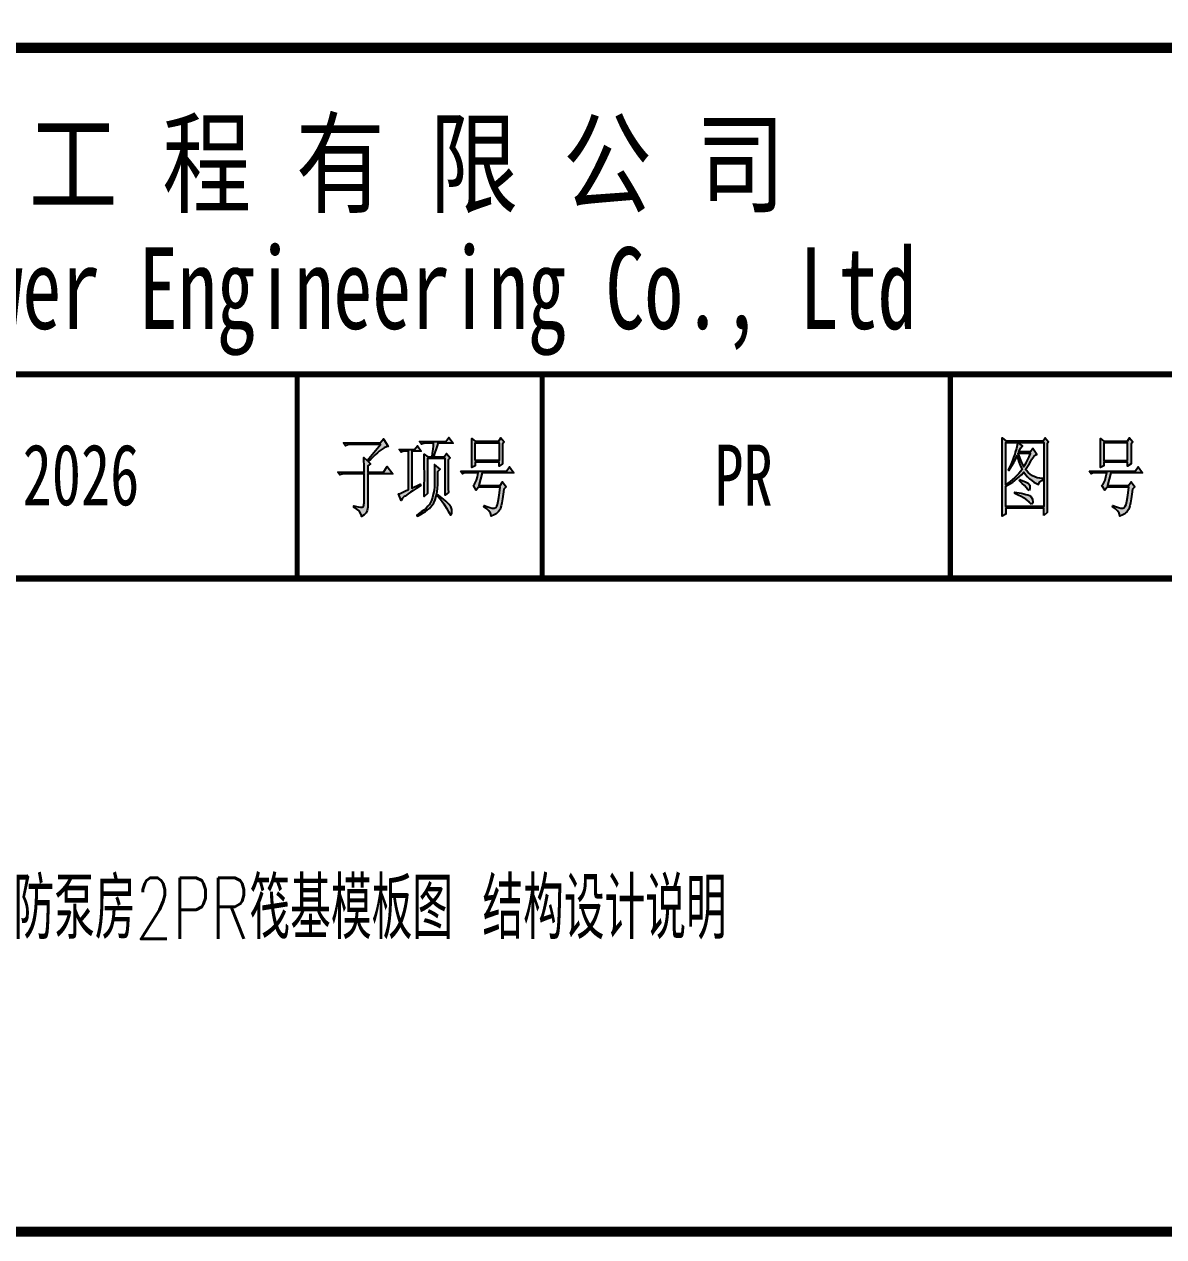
# Model space of a CAD drawing. Extents: x 214073 to 274589, y -287361 to -130190.
# Drawn here: x 223330 to 226122, y -144873 to -141903 of the extents above; entities that cross this region are included whole.
import ezdxf

# ---------------------------------------------------------------- set-up
doc = ezdxf.new("R2010")
doc.units = 0
doc.header["$LTSCALE"] = 500
doc.header["$MEASUREMENT"] = 0
doc.layers.get('0').update_dxf_attribs({"linetype": 'CONTINUOUS'})
doc.layers.add('1', color=7, linetype='CONTINUOUS')
doc.layers.add('TK', color=7, linetype='CONTINUOUS')
doc.styles.add('RH', font='romans.shx', dxfattribs={"width": 0.7, "bigfont": 'hz.shx'})
doc.styles.add('宋体', font='', dxfattribs={"width": 0.7})
doc.styles.get('宋体').set_extended_font_data('SimSun')

msp = doc.modelspace()

# ---------------------------------------------------------------- hatches: boundary and pattern name
at = {"layer": '1'}
h = msp.add_hatch(color=7, dxfattribs=at)
h.paths.add_polyline_path([(224172, -143086.4), (224172, -143004.4), (224233.2, -143004.4), (224219.7, -142986.1), (224210.5, -143000.3), (224172, -143000.3), (224172, -142984.5), (224178.5, -142979.5), (224173.2, -142974.5), (224179.4, -142968.3), (224185.1, -142962.9), (224190.5, -142957.7), (224195.5, -142953.2), (224200.3, -142949.1), (224204.5, -142945.3), (224211.9, -142940.3), (224217.8, -142938), (224222.1, -142937.7), (224210.5, -142918.5), (224202.2, -142928.7), (224112.5, -142928.7), (224117.3, -142935.4), (224123, -142933.5), (224128.9, -142932.8), (224202.9, -142932.8), (224170.9, -142971.9), (224162.6, -142964.5), (224163.3, -142990.9), (224163.3, -143000.3), (224099, -143000.3), (224103.7, -143007), (224109.7, -143005.1), (224115.4, -143004.4), (224163.3, -143004.4), (224163.3, -143075.3), (224161.9, -143084.1), (224158.5, -143086.2), (224154.5, -143085.7), (224148.8, -143085), (224141.2, -143083.6), (224137.7, -143082.9), (224137.7, -143086.9), (224145, -143090.9), (224150.7, -143095.4), (224154.5, -143100.7), (224156.6, -143106.1), (224156.9, -143108.7), (224163.3, -143104.9), (224168, -143100), (224170.9, -143093.8)])
h.paths.add_polyline_path([(224318.4, -142966.9), (224361.3, -142966.9), (224361.3, -143057), (224369.6, -143050.4), (224369.4, -143041.1), (224368.9, -143023.6), (224368.9, -142970.2), (224374.3, -142965.2), (224364.9, -142954.6), (224359.6, -142962.9), (224333.3, -142962.9), (224336.6, -142952), (224339.5, -142943), (224341.9, -142935.6), (224343.8, -142929.9), (224344, -142929.4), (224381.2, -142929.4), (224370.8, -142915.2), (224363.2, -142925.4), (224298.9, -142925.4), (224303.7, -142932), (224309.6, -142930.1), (224315.3, -142929.4), (224333.3, -142929.4), (224332.8, -142935.6), (224332.1, -142943.7), (224330.9, -142953.6), (224330, -142962.9), (224318.8, -142962.9), (224310.1, -142956.2), (224310.3, -142964.5), (224310.5, -142973.1), (224310.5, -142990.9), (224310.8, -143000.1), (224310.8, -143019.3), (224310.5, -143029), (224310.5, -143038.1), (224310.3, -143046.6), (224310.3, -143054.7), (224310.1, -143060.3), (224318.4, -143052.8)])
h.paths.add_polyline_path([(224290.6, -143040.2), (224299.4, -143034.5), (224302, -143032.8), (224300.8, -143029.5), (224279.7, -143039.5), (224279.7, -142948.6), (224303.2, -142948.6), (224293.7, -142935.4), (224286.8, -142944.4), (224248.9, -142944.4), (224253.6, -142951), (224259.3, -142949.1), (224265.3, -142948.6), (224272.1, -142948.6), (224272.1, -143042.8), (224263.1, -143047.1), (224256.2, -143050.1), (224251, -143052.3), (224247.7, -143053.5), (224247.2, -143053.7), (224254.1, -143069.4), (224257.2, -143064.1), (224261.2, -143060.3), (224263.4, -143058.7), (224266.7, -143056.3), (224270.9, -143053.2), (224276.4, -143049.4), (224283, -143045.2)])
h.paths.add_polyline_path([(224340, -143059.4), (224340.9, -143054.2), (224341.9, -143047.5), (224342.6, -143040), (224343.3, -143030.9), (224343.5, -143021), (224343.8, -143010.1), (224344, -142998.7), (224349.2, -142992.8), (224335.7, -142981.8), (224335.9, -142991.3), (224335.9, -143009.4), (224335.5, -143026.9), (224335.2, -143035.2), (224334.3, -143045.4), (224332.6, -143054.4), (224330.7, -143062.5), (224328.1, -143069.6), (224326, -143074.6), (224322.9, -143079.1), (224319.3, -143083.6), (224314.8, -143088.3), (224309.4, -143093.1), (224303.2, -143097.8), (224296.3, -143102.6), (224292.1, -143105.4), (224293.7, -143107.8), (224301.1, -143104), (224307.5, -143100.2), (224313.2, -143096.4), (224318.4, -143092.8), (224322.9, -143089), (224325.3, -143086.9), (224330, -143081.5), (224333.8, -143075.1), (224337.1, -143067.7)])
h.paths.add_polyline_path([(224363.2, -143071.5), (224357.3, -143066.5), (224349.9, -143060.6), (224344.5, -143056.1), (224343.3, -143058.7), (224349, -143066), (224353.9, -143072.4), (224358, -143077.9), (224360.8, -143081.9), (224365.1, -143088.8), (224368.9, -143095.7), (224371.3, -143100.2), (224375.1, -143105.4), (224377.7, -143100.4), (224377.9, -143091.9), (224375.3, -143084.5), (224374.3, -143082.9), (224371.7, -143079.8), (224368.2, -143076)])
h.paths.add_polyline_path([(224501.9, -142960.3), (224501.9, -142932), (224506.4, -142926.1), (224498.4, -142916.2), (224493.2, -142924.5), (224435.5, -142924.5), (224426.8, -142917.8), (224427, -142926.4), (224427.2, -142935.1), (224427.2, -142971.2), (224427, -142980), (224426.8, -142988.3), (224426.8, -142988.7), (224435.5, -142984.5), (224435.5, -142976.2), (224493.6, -142976.2), (224493.6, -142985.4), (224502.4, -142980.2), (224502.2, -142975.4), (224502.2, -142968.8)])
h.paths.add_polyline_path([(224435.5, -142928.7), (224493.6, -142928.7), (224493.6, -142971.9), (224435.5, -142971.9)], flags=16)
h.paths.add_polyline_path([(224452.4, -143002), (224529.9, -143002), (224519.2, -142987.1), (224511.9, -142997.7), (224399.2, -142997.7), (224404, -143004.4), (224409.2, -143002), (224442.4, -143002), (224440.5, -143011.5), (224438.6, -143019.6), (224437.7, -143021.9), (224433.9, -143029.3), (224430.8, -143032.8), (224437.7, -143044.5), (224443.1, -143036.9), (224496.7, -143036.9), (224495.1, -143050.9), (224493.4, -143062.5), (224491.7, -143071.7), (224489.8, -143079.1), (224487.9, -143083.8), (224486, -143086.7), (224485.6, -143086.9), (224482, -143088.1), (224477, -143088.1), (224471.1, -143086.9), (224463.5, -143084.5), (224457.1, -143081.9), (224456.4, -143085.2), (224463.5, -143090.2), (224469, -143095.4), (224472.5, -143100.9), (224474.4, -143106.6), (224474.4, -143107.8), (224481.5, -143104.9), (224486.8, -143102.1), (224487.9, -143101.1), (224492.7, -143096.6), (224496, -143091.9), (224497.4, -143088.6), (224498.9, -143083.1), (224500.5, -143075.8), (224502.2, -143066), (224503.8, -143054.4), (224505.5, -143041.8), (224511.2, -143036.2), (224502.4, -143023.6), (224496, -143032.8), (224444.1, -143032.8)])
h = msp.add_hatch(color=7, dxfattribs=at)
h.paths.add_polyline_path([(225836.2, -143073.2), (225836.2, -142931.1), (225839.7, -142926.1), (225831.7, -142916.2), (225826.9, -142923.7), (225735.4, -142923.7), (225726.1, -142916.2), (225726.4, -142925.6), (225726.6, -142934.7), (225726.6, -143091.7), (225726.4, -143100.4), (225726.1, -143107.8), (225734.9, -143102.8), (225734.9, -143088.6), (225828.1, -143088.6), (225828.1, -143106.1), (225836.9, -143099.5), (225836.4, -143091.2), (225836.4, -143082.4)])
h.paths.add_polyline_path([(225734.9, -143034.5), (225740.8, -143031.4), (225746.5, -143028.1), (225752.2, -143024.5), (225757.7, -143020.5), (225762.9, -143016.2), (225768.1, -143011.5), (225773.3, -143006.5), (225778.3, -143001.3), (225779, -143000.3), (225783.8, -143006.3), (225788.5, -143011.7), (225793.5, -143016.7), (225798.7, -143021), (225804.2, -143024.8), (225810.1, -143027.9), (225815.3, -143030.2), (225817.9, -143024.5), (225823.4, -143020.5), (225825.7, -143019.6), (225825.7, -143016.2), (225818.6, -143015.3), (225812.2, -143013.9), (225806.1, -143011.7), (225800.4, -143008.9), (225795.2, -143005.6), (225790.4, -143001.3), (225785.9, -142996.6), (225783.8, -142993.7), (225788.7, -142986.1), (225793, -142979.2), (225796.8, -142973.1), (225799.4, -142968.6), (225804.2, -142962.2), (225809.1, -142957.9), (225811.3, -142956.9), (225801.3, -142942), (225796.1, -142950.3), (225766.9, -142950.3), (225770.2, -142943), (225771.4, -142941.1), (225776.2, -142936.1), (225765, -142927.8), (225828.1, -142927.8), (225828.1, -143084.5), (225734.9, -143084.5)], flags=16)
h.paths.add_polyline_path([(225757, -143052.8), (225757, -143049.4), (225772.6, -143051.8), (225779.3, -143053.2), (225784.7, -143054.7), (225789.5, -143056.1), (225793, -143057.7), (225796.3, -143060.3), (225800.4, -143066.3), (225801.3, -143073.6), (225800.8, -143076.5), (225798.2, -143079.1), (225793, -143074.6), (225792.1, -143073.2), (225788.7, -143070.1), (225784.2, -143066.7), (225778.8, -143063.4), (225772.6, -143059.9), (225765.3, -143056.3)], flags=0)
h.paths.add_polyline_path([(225734.9, -143031.2), (225734.9, -142927.8), (225763.8, -142927.8), (225763.1, -142933.9), (225761.2, -142942), (225758.4, -142951.7), (225757, -142956.2), (225754.4, -142964.1), (225751.3, -142971.9), (225748.2, -142979.5), (225744.9, -142987.1), (225741.3, -142994.4), (225743, -142996.1), (225747, -142989.9), (225751, -142983.3), (225754.8, -142976.4), (225758.6, -142969), (225761.9, -142961.5), (225762.9, -142959.6), (225764.8, -142967.1), (225767.4, -142975), (225770.5, -142982.8), (225773.8, -142990.9), (225775, -142993.7), (225771.2, -142998.7), (225766.9, -143003.7), (225762.2, -143008.6), (225757.2, -143013.6), (225751.8, -143018.4), (225746.1, -143022.9), (225739.9, -143027.6)], flags=16)
h.paths.add_polyline_path([(225768.6, -143021.9), (225769.3, -143018.6), (225772.6, -143019.6), (225779.7, -143022.2), (225785.4, -143024.5), (225789.7, -143026.9), (225793.7, -143032.1), (225794.2, -143040.2), (225792.3, -143045.6), (225788.5, -143041.8), (225785.4, -143038.1), (225781.2, -143033.3), (225775.5, -143028.1)], flags=0)
h.paths.add_polyline_path([(225779, -142987.1), (225775.9, -142981.6), (225772.6, -142975), (225769.5, -142967.1), (225766.2, -142957.9), (225765, -142954.6), (225796.1, -142954.6), (225792.5, -142962.9), (225788.7, -142970.5), (225785.2, -142977.3), (225781.4, -142983.7)], flags=16)
h.paths.add_polyline_path([(226042, -142960.3), (226042, -142932), (226046.5, -142926.1), (226038.5, -142916.2), (226033.3, -142924.5), (225975.6, -142924.5), (225966.9, -142917.8), (225967.1, -142926.4), (225967.3, -142935.1), (225967.3, -142971.2), (225967.1, -142980), (225966.9, -142988.3), (225966.9, -142988.7), (225975.6, -142984.5), (225975.6, -142976.2), (226033.7, -142976.2), (226033.7, -142985.4), (226042.5, -142980.2), (226042.3, -142975.4), (226042.3, -142968.8)])
h.paths.add_polyline_path([(225975.6, -142928.7), (226033.7, -142928.7), (226033.7, -142971.9), (225975.6, -142971.9)], flags=16)
h.paths.add_polyline_path([(225992.5, -143002), (226070, -143002), (226059.6, -142987.1), (226052, -142997.7), (225939.3, -142997.7), (225944.1, -143004.4), (225949.3, -143002), (225982.5, -143002), (225980.6, -143011.5), (225978.7, -143019.6), (225977.8, -143021.9), (225974, -143029.3), (225970.9, -143032.8), (225977.8, -143044.5), (225983.2, -143036.9), (226036.8, -143036.9), (226035.2, -143050.9), (226033.5, -143062.5), (226031.8, -143071.7), (226029.9, -143079.1), (226028, -143083.8), (226026.1, -143086.8), (226022.1, -143088.1), (226017.1, -143088.1), (226011.2, -143086.9), (226003.6, -143084.5), (225997.2, -143081.9), (225996.5, -143085.2), (226003.6, -143090.2), (226009.1, -143095.4), (226012.6, -143100.9), (226014.5, -143106.6), (226014.5, -143107.8), (226021.6, -143104.9), (226026.9, -143102.1), (226028, -143101.1), (226032.8, -143096.6), (226036.1, -143091.9), (226037.5, -143088.6), (226038.9, -143083.1), (226040.6, -143075.8), (226042.3, -143066), (226043.9, -143054.4), (226045.6, -143041.8), (226051.3, -143036.2), (226042.5, -143023.6), (226036.1, -143032.8), (225984.4, -143032.8)])

# ---------------------------------------------------------------- linework, layer by layer
at = {"layer": '1', "color": 7, "const_width": 25}
for points in [[(219299.3, -144860.7), (228299.3, -144860.7), (228299.3, -138272.6), (219299.3, -138272.6)], [(219299.3, -141960.7), (228299.3, -141960.7), (228299.3, -144860.7), (219299.3, -144860.7)]]:
    msp.add_lwpolyline(points, close=True, dxfattribs=at)
at = {"layer": '1', "color": 7}
for points, const_width in [([(219299.3, -142760.7), (228299.3, -142760.7)], 15), ([(223999.3, -142760.7), (223999.3, -143260.7)], 12.5), ([(224599.3, -142760.7), (224599.3, -143260.7)], 12.5), ([(225599.3, -142760.7), (225599.3, -143260.7)], 12.5), ([(222399.3, -143260.7), (228299.3, -143260.7)], 15)]:
    msp.add_lwpolyline(points, dxfattribs=dict(at, const_width=const_width))
for points in [[(224204.5, -142945.3), (224200.3, -142949.1), (224195.5, -142953.2), (224190.5, -142957.7), (224185.1, -142962.9), (224179.4, -142968.3), (224173.2, -142974.5), (224178.5, -142979.5), (224172, -142984.5), (224172, -143000.3), (224210.5, -143000.3), (224219.7, -142986.1), (224233.2, -143004.4), (224172, -143004.4), (224172, -143086.4), (224170.9, -143093.8), (224168, -143100), (224163.3, -143104.9), (224156.9, -143108.7), (224156.6, -143106.1), (224154.5, -143100.7), (224150.7, -143095.4), (224145, -143090.9), (224137.7, -143086.9), (224137.7, -143082.9), (224141.2, -143083.6), (224148.8, -143085), (224154.5, -143085.7), (224158.5, -143086.2), (224161.9, -143084.1), (224163.3, -143075.3), (224163.3, -143004.4), (224115.4, -143004.4), (224109.7, -143005.1), (224103.7, -143007), (224099, -143000.3), (224163.3, -143000.3), (224163.3, -142990.9), (224162.6, -142964.5), (224170.9, -142971.9), (224202.9, -142932.8), (224128.9, -142932.8), (224123, -142933.5), (224117.3, -142935.4), (224112.5, -142928.7), (224202.2, -142928.7), (224210.5, -142918.5), (224222.1, -142937.7), (224217.8, -142938), (224211.9, -142940.3)], [(224310.3, -143046.6), (224310.5, -143038.1), (224310.5, -143029), (224310.8, -143019.3), (224310.8, -143000.1), (224310.5, -142990.9), (224310.5, -142973.1), (224310.3, -142964.5), (224310.1, -142956.2), (224318.8, -142962.9), (224330, -142962.9), (224330.9, -142953.6), (224332.1, -142943.7), (224332.8, -142935.6), (224333.3, -142929.4), (224315.3, -142929.4), (224309.6, -142930.1), (224303.7, -142932), (224298.9, -142925.4), (224363.2, -142925.4), (224370.8, -142915.2), (224381.2, -142929.4), (224344, -142929.4), (224343.8, -142929.9), (224341.9, -142935.6), (224339.5, -142943), (224336.6, -142952), (224333.3, -142962.9), (224359.6, -142962.9), (224364.9, -142954.6), (224374.3, -142965.2), (224368.9, -142970.2), (224368.9, -143023.6), (224369.4, -143041.1), (224369.6, -143050.4), (224361.3, -143057), (224361.3, -142966.9), (224318.4, -142966.9), (224318.4, -143052.8), (224310.1, -143060.3), (224310.3, -143054.7)], [(224493.2, -142924.5), (224498.4, -142916.2), (224506.4, -142926.1), (224501.9, -142932), (224501.9, -142960.3), (224502.2, -142968.8), (224502.2, -142975.4), (224502.4, -142980.2), (224493.6, -142985.4), (224493.6, -142976.2), (224435.5, -142976.2), (224435.5, -142984.5), (224426.8, -142988.7), (224426.8, -142988.3), (224427, -142980), (224427.2, -142971.2), (224427.2, -142935.1), (224427, -142926.4), (224426.8, -142917.8), (224435.5, -142924.5)], [(225828.1, -143106.1), (225828.1, -143088.6), (225734.9, -143088.6), (225734.9, -143102.8), (225726.1, -143107.8), (225726.4, -143100.4), (225726.6, -143091.7), (225726.6, -142934.7), (225726.4, -142925.6), (225726.1, -142916.2), (225735.4, -142923.7), (225826.9, -142923.7), (225831.7, -142916.2), (225839.7, -142926.1), (225836.2, -142931.1), (225836.2, -143073.2), (225836.4, -143082.4), (225836.4, -143091.2), (225836.9, -143099.5)], [(226033.3, -142924.5), (226038.5, -142916.2), (226046.5, -142926.1), (226042, -142932), (226042, -142960.3), (226042.3, -142968.8), (226042.3, -142975.4), (226042.5, -142980.2), (226033.7, -142985.4), (226033.7, -142976.2), (225975.6, -142976.2), (225975.6, -142984.5), (225966.9, -142988.7), (225966.9, -142988.3), (225967.1, -142980), (225967.3, -142971.2), (225967.3, -142935.1), (225967.1, -142926.4), (225966.9, -142917.8), (225975.6, -142924.5)], [(224261.2, -143060.3), (224257.2, -143064.1), (224254.1, -143069.4), (224247.2, -143053.7), (224247.7, -143053.5), (224251, -143052.3), (224256.2, -143050.1), (224263.1, -143047.1), (224272.1, -143042.8), (224272.1, -142948.6), (224265.3, -142948.6), (224259.3, -142949.1), (224253.6, -142951), (224248.9, -142944.4), (224286.8, -142944.4), (224293.7, -142935.4), (224303.2, -142948.6), (224279.7, -142948.6), (224279.7, -143039.5), (224300.8, -143029.5), (224302, -143032.8), (224299.4, -143034.5), (224290.6, -143040.2), (224283, -143045.2), (224276.4, -143049.4), (224270.9, -143053.2), (224266.7, -143056.3), (224263.4, -143058.7)], [(224435.5, -142971.9), (224435.5, -142928.7), (224493.6, -142928.7), (224493.6, -142971.9)], [(225798.7, -143021), (225804.2, -143024.8), (225810.1, -143027.9), (225815.3, -143030.2), (225817.9, -143024.5), (225823.4, -143020.5), (225825.7, -143019.6), (225825.7, -143016.2), (225818.6, -143015.3), (225812.2, -143013.9), (225806.1, -143011.7), (225800.4, -143008.9), (225795.2, -143005.6), (225790.4, -143001.3), (225785.9, -142996.6), (225783.8, -142993.7), (225788.7, -142986.1), (225793, -142979.2), (225796.8, -142973.1), (225799.4, -142968.6), (225804.2, -142962.2), (225809.1, -142957.9), (225811.3, -142956.9), (225801.3, -142942), (225796.1, -142950.3), (225766.9, -142950.3), (225770.2, -142943), (225771.4, -142941.1), (225776.2, -142936.1), (225765, -142927.8), (225828.1, -142927.8), (225828.1, -143084.5), (225734.9, -143084.5), (225734.9, -143034.5), (225740.8, -143031.4), (225746.5, -143028.1), (225752.2, -143024.5), (225757.7, -143020.5), (225762.9, -143016.2), (225768.1, -143011.5), (225773.3, -143006.5), (225778.3, -143001.3), (225779, -143000.3), (225783.8, -143006.3), (225788.5, -143011.7), (225793.5, -143016.7)], [(225764.8, -142967.1), (225767.4, -142975), (225770.5, -142982.8), (225773.8, -142990.9), (225775, -142993.7), (225771.2, -142998.7), (225766.9, -143003.7), (225762.2, -143008.6), (225757.2, -143013.6), (225751.8, -143018.4), (225746.1, -143022.9), (225739.9, -143027.6), (225734.9, -143031.2), (225734.9, -142927.8), (225763.8, -142927.8), (225763.1, -142933.9), (225761.2, -142942), (225758.4, -142951.7), (225757, -142956.2), (225754.4, -142964.1), (225751.3, -142971.9), (225748.2, -142979.5), (225744.9, -142987.1), (225741.3, -142994.4), (225743, -142996.1), (225747, -142989.9), (225751, -142983.3), (225754.8, -142976.4), (225758.6, -142969), (225761.9, -142961.5), (225762.9, -142959.6)], [(226033.7, -142971.9), (226033.7, -142928.7), (225975.6, -142928.7), (225975.6, -142971.9)], [(224325.3, -143086.9), (224330, -143081.5), (224333.8, -143075.1), (224337.1, -143067.7), (224340, -143059.4), (224340.9, -143054.2), (224341.9, -143047.5), (224342.6, -143040), (224343.3, -143030.9), (224343.5, -143021), (224343.8, -143010.1), (224344, -142998.7), (224349.2, -142992.8), (224335.7, -142981.8), (224335.9, -142991.3), (224335.9, -143009.4), (224335.5, -143026.9), (224335.2, -143035.2), (224334.3, -143045.4), (224332.6, -143054.4), (224330.7, -143062.5), (224328.1, -143069.6), (224326, -143074.6), (224322.9, -143079.1), (224319.3, -143083.6), (224314.8, -143088.3), (224309.4, -143093.1), (224303.2, -143097.8), (224296.3, -143102.6), (224292.1, -143105.4), (224293.7, -143107.8), (224301.1, -143104), (224307.5, -143100.2), (224313.2, -143096.4), (224318.4, -143092.8), (224322.9, -143089)], [(225781.4, -142983.7), (225785.2, -142977.3), (225788.7, -142970.5), (225792.5, -142962.9), (225796.1, -142954.6), (225765, -142954.6), (225766.2, -142957.9), (225769.5, -142967.1), (225772.6, -142975), (225775.9, -142981.6), (225779, -142987.1)], [(224399.2, -142997.7), (224511.9, -142997.7), (224519.2, -142987.1), (224529.9, -143002), (224452.4, -143002), (224444.1, -143032.8), (224496, -143032.8), (224502.4, -143023.6), (224511.2, -143036.2), (224505.5, -143041.8), (224503.8, -143054.4), (224502.2, -143066), (224500.5, -143075.8), (224498.9, -143083.1), (224497.4, -143088.6), (224496, -143091.9), (224492.7, -143096.6), (224487.9, -143101.1), (224486.8, -143102.1), (224481.5, -143104.9), (224474.4, -143107.8), (224474.4, -143106.6), (224472.5, -143100.9), (224469, -143095.4), (224463.5, -143090.2), (224456.4, -143085.2), (224457.1, -143081.9), (224463.5, -143084.5), (224471.1, -143086.9), (224477, -143088.1), (224482, -143088.1), (224485.6, -143086.9), (224486, -143086.7), (224487.9, -143083.8), (224489.8, -143079.1), (224491.7, -143071.7), (224493.4, -143062.5), (224495.1, -143050.9), (224496.7, -143036.9), (224443.1, -143036.9), (224437.7, -143044.5), (224430.8, -143032.8), (224433.9, -143029.3), (224437.7, -143021.9), (224438.6, -143019.6), (224440.5, -143011.5), (224442.4, -143002), (224409.2, -143002), (224404, -143004.4)], [(225939.3, -142997.7), (226052, -142997.7), (226059.6, -142987.1), (226070, -143002), (225992.5, -143002), (225984.4, -143032.8), (226036.1, -143032.8), (226042.5, -143023.6), (226051.3, -143036.2), (226045.6, -143041.8), (226043.9, -143054.4), (226042.3, -143066), (226040.6, -143075.8), (226038.9, -143083.1), (226037.5, -143088.6), (226036.1, -143091.9), (226032.8, -143096.6), (226028, -143101.1), (226026.9, -143102.1), (226021.6, -143104.9), (226014.5, -143107.8), (226014.5, -143106.6), (226012.6, -143100.9), (226009.1, -143095.4), (226003.6, -143090.2), (225996.5, -143085.2), (225997.2, -143081.9), (226003.6, -143084.5), (226011.2, -143086.9), (226017.1, -143088.1), (226022.1, -143088.1), (226025.7, -143086.9), (226026.1, -143086.7), (226028, -143083.8), (226029.9, -143079.1), (226031.8, -143071.7), (226033.5, -143062.5), (226035.2, -143050.9), (226036.8, -143036.9), (225983.2, -143036.9), (225977.8, -143044.5), (225970.9, -143032.8), (225974, -143029.3), (225977.8, -143021.9), (225978.7, -143019.6), (225980.6, -143011.5), (225982.5, -143002), (225949.3, -143002), (225944.1, -143004.4)], [(225792.3, -143045.6), (225788.5, -143041.8), (225785.4, -143038.1), (225781.2, -143033.3), (225775.5, -143028.1), (225768.6, -143021.9), (225769.3, -143018.6), (225772.6, -143019.6), (225779.7, -143022.2), (225785.4, -143024.5), (225789.7, -143026.9), (225793.7, -143032.1), (225794.2, -143040.2)], [(224353.9, -143072.4), (224358, -143077.9), (224360.8, -143081.9), (224365.1, -143088.8), (224368.9, -143095.7), (224371.3, -143100.2), (224375.1, -143105.4), (224377.7, -143100.4), (224377.7, -143100.2), (224377.9, -143091.9), (224375.3, -143084.5), (224374.3, -143082.9), (224371.7, -143079.8), (224368.2, -143076), (224363.2, -143071.5), (224357.3, -143066.5), (224349.9, -143060.6), (224344.5, -143056.1), (224343.3, -143058.7), (224349, -143066)], [(225798.2, -143079.1), (225793, -143074.6), (225792.1, -143073.2), (225788.7, -143070.1), (225784.2, -143066.7), (225778.8, -143063.4), (225772.6, -143059.9), (225765.3, -143056.3), (225757, -143052.8), (225757, -143049.4), (225772.6, -143051.8), (225779.3, -143053.2), (225784.7, -143054.7), (225789.5, -143056.1), (225793, -143057.7), (225796.3, -143060.3), (225800.4, -143066.3), (225801.3, -143073.6), (225800.8, -143076.5)]]:
    msp.add_lwpolyline(points, close=True, dxfattribs=at)
at = {"layer": 'TK'}
msp.add_lwpolyline([(219299.3, -130510.7), (228299.3, -130510.7), (228299.3, -144860.7), (219299.3, -144860.7)], close=True, dxfattribs=at)

# ---------------------------------------------------------------- texts
at = {"linetype": 'Continuous', "char_height": 150, "attachment_point": 5, "style": '宋体'}
for s, insert in [('2026', (223469.4, -143007.6)), ('PR', (225092.8, -143007.6))]:
    msp.add_mtext_dynamic_manual_height_columns(s, width=17.309, gutter_width=1, heights=[0], dxfattribs=dict(at, insert=insert))
at = {"layer": '1', "color": 7, "style": '宋体'}
for s, width, p in [('中 国 核 电 工 程 有 限 公 司', 0.8, (222033.1, -142344.2)), ('China Nuclear Power Engineering Co., Ltd', 0.7, (221706.7, -142649.4))]:
    msp.add_text(s, height=200, dxfattribs=dict(at, width=width)).set_placement(p)
at = {"layer": 'TK', "color": 4, "style": 'RH', "width": 0.7}
msp.add_text('核岛消防泵房2PR筏基模板图 结构设计说明', height=150, dxfattribs=at).set_placement((223004.7, -144143.8))

doc.saveas('drawing.dxf')
